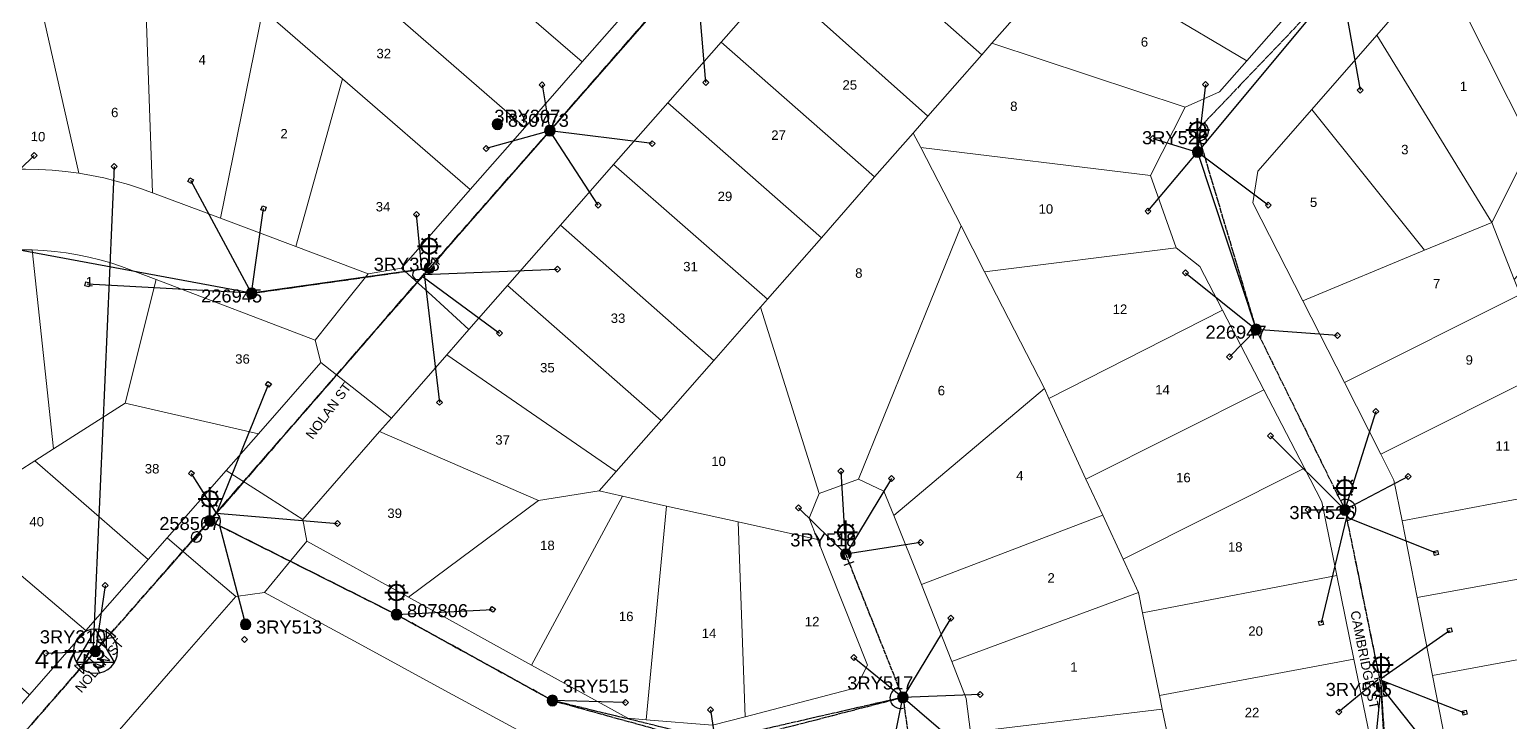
# Model space of a CAD drawing. Header units: metres. Extents: x 301080 to 303013, y 6182698 to 6183880.
# Drawn here: x 301742.1 to 302024.9, y 6183139.7 to 6183271.9 of the extents above; entities that cross this region are included whole.
import ezdxf
from ezdxf.enums import TextEntityAlignment as Align

# ---------------------------------------------------------------- set-up
doc = ezdxf.new("R2010")
doc.units = ezdxf.units.M
doc.linetypes.add('Cable Exist OH', pattern=[1, 1, 0])
doc.layers.get('0').update_dxf_attribs({"color": 6})
doc.layers.add('Cadastre Land Parcels_SP_EXT', color=9, linetype='Continuous', lineweight=5)
doc.layers.add('Cadastre Roads_SP_EXT', color=9, linetype='Continuous', lineweight=5)
for name, color, linetype in [('Equip_LV_EXT', 7, 'Continuous'), ('Equip_SP_LV_EXT', 7, 'Continuous'), ('Equip_SP_SL_EXT', 7, 'Continuous'), ('Mains_HV_EXT', 7, 'Continuous'), ('Mains_LV_EXT', 7, 'Continuous'), ('Mains_SL_EXT', 7, 'Continuous'), ('OH_Details_SP_MISC', 7, 'Continuous'), ('Services_SP_EXT', 7, 'Continuous'), ('Sub_SP_TR_HV_LV_EXT', 7, 'Continuous'), ('SupportsOH_SP_TR_HV_LV_SL_EXT', 7, 'Continuous')]:
    doc.layers.add(name, color=color, linetype=linetype)
doc.styles.add('iecARIAL', font='arial.ttf', dxfattribs={"height": 2})
doc.styles.add('POLE_LABEL', font='arial.ttf')
doc.styles.get("Standard").update_dxf_attribs({"font": 'arial.ttf'})
doc.linetypes.add('Cable P UG', pattern='A,6,-0.5,["P",Standard,S=1.7,R=0,X=0.5,Y=-1],-2.9', length=9.4)

# ---------------------------------------------------------------- blocks, each defined once
blk = doc.blocks.new('SUB_POLE_EXT')
blk.add_wipeout([(0, 4.22), (0.42, 4.2), (0.83, 4.14), (1.21, 4.05), (1.62, 3.9), (1.99, 3.72), (2.35, 3.51), (2.68, 3.26), (2.99, 2.99), (3.28, 2.66), (3.52, 2.34), (3.76, 1.92), (3.9, 1.62), (4.04, 1.23), (4.18, 0.63), (4.22, 0), (4.18, -0.61), (4.06, -1.15), (3.9, -1.62), (3.58, -2.24), (3.22, -2.73), (2.97, -3.01), (2.68, -3.26), (2.36, -3.5), (2, -3.72), (1.64, -3.89), (1.25, -4.03), (0.82, -4.14), (0.42, -4.2), (0, -4.22), (-0.41, -4.2), (-0.8, -4.15), (-1.21, -4.05), (-1.62, -3.9), (-1.99, -3.73), (-2.35, -3.51), (-2.68, -3.26), (-2.96, -3.02), (-3.23, -2.72), (-3.51, -2.35), (-3.71, -2.01), (-3.91, -1.6), (-4.05, -1.21), (-4.16, -0.76), (-4.22, -0.14), (-4.21, 0.39), (-4.14, 0.83), (-4.03, 1.27), (-3.9, 1.63), (-3.71, 2.02), (-3.5, 2.37), (-3.28, 2.67), (-2.99, 2.99), (-2.68, 3.27), (-2.33, 3.52), (-1.98, 3.73), (-1.63, 3.9), (-1.2, 4.05), (-0.78, 4.15), (-0.4, 4.21)])
blk.add_line((2.16, 0.48), (2.16, 0.48, 0))
blk.add_lwpolyline([(-4.22, 0, 1), (4.22, 0, 1)], format="xyb", close=True)
blk.add_lwpolyline([(2.14, 0.52), (0, 4.22), (-3.66, -2.11), (3.66, -2.11)], close=True)
for tag, height, flags, p in [('ASSET_NUM', 3.5, 8, (2, 2)), ('STREET_CODE', 0.2, 9, (1.5, 0)), ('CONSTRUCTED_VOLTAGE', 0.2, 9, (1.5, -0.2)), ('OPERATING_VOLTAGE', 0.2, 9, (1.5, -0.6)), ('OPERATED_BY', 0.2, 9, (1.5, -0.8)), ('ORIENTATION', 0.2, 9, (1.5, -1.2)), ('OWNED_BY', 0.2, 9, (1.5, -1.4)), ('SECONDARY_VOLTAGE', 0.2, 9, (1.5, -1.6)), ('STATE', 0.2, 9, (1.5, -1.8)), ('SUBSTATION_TYPE', 0.2, 9, (1.5, -2)), ('STREETNAME', 0.2, 9, (1.5, -2.8)), ('NO_PHASES', 0.2, 9, (1.5, -0.4)), ('MAINTAINED_BY', 0.2, 9, (1.5, -1)), ('USAGE', 0.2, 9, (1.5, -2.2)), ('LEGEND', 0.2, 9, (1.5, -2.4)), ('LOCATION', 0.2, 9, (1.5, -2.6)), ('SUBURB', 0.2, 9, (1.5, -3)), ('Z', 0.2, 1, (1.5, -3.4)), ('NOTES', 0.2, 9, (1.5, -3.2))]:
    blk.add_attdef(tag, text='', height=height, dxfattribs=dict(flags=flags)).set_placement(p, align=Align.MIDDLE_LEFT)
blk = doc.blocks.new('LV_OH_LINKS_DISTFUSE_EXT')
for p, q in [((0, 0), (0.96, 0)), ((3.84, 0), (4.8, 0))]:
    blk.add_line(p, q)
blk.add_lwpolyline([(3.84, -1.2), (3.84, 1.2), (0.96, -1.2), (0.96, 1.2)], close=True)
at = {"flags": 9}
for tag, p in [('ACTUAL_STATUS', (0, 0)), ('CONSTRUCTED_VOLTAGE', (0, -0.2)), ('OPERATING_VOLTAGE', (0, -0.6)), ('ORIENTATION', (0, -0.8)), ('OWNED_BY', (0, -1)), ('STATE', (0, -1.2)), ('SWITCH_TYPE', (0, -1.4)), ('NO_PHASES', (0, -0.4)), ('USAGE', (0, -1.6)), ('NOTES', (0, -1.8))]:
    blk.add_attdef(tag, text='', height=0.2, dxfattribs=at).set_placement(p, align=Align.MIDDLE_LEFT)
at = {"flags": 1}
blk.add_attdef('Z', (0, 0), '', height=0.2, dxfattribs=at)
blk = doc.blocks.new('LV_OH_LINKS_CLOSED_EXT')
for p, q in [((-0.17, 4.97), (-0.17, 3)), ((0.17, 4.97), (0.17, 3))]:
    blk.add_line(p, q)
blk.add_lwpolyline([(0, 2.99, 1), (0, 4.98, 1)], format="xyb", close=True)
at = {"flags": 9}
for tag, p in [('ACTUAL_STATUS', (0, 0)), ('CONSTRUCTED_VOLTAGE', (0, -0.2)), ('OPERATING_VOLTAGE', (0, -0.6)), ('ORIENTATION', (0, -0.8)), ('OWNED_BY', (0, -1)), ('STATE', (0, -1.2)), ('SWITCH_TYPE', (0, -1.4)), ('NO_PHASES', (0, -0.4)), ('USAGE', (0, -1.6)), ('NOTES', (0, -1.8))]:
    blk.add_attdef(tag, text='', height=0.2, dxfattribs=at).set_placement(p, align=Align.MIDDLE_LEFT)
at = {"flags": 1}
blk.add_attdef('Z', (0, 0), '', height=0.2, dxfattribs=at)
blk = doc.blocks.new('SL_LANTERN_EXT')
at = {"lineweight": 40}
for p, q in [((-1.46, 5.68), (-1.06, 5.28)), ((0, 1.97), (0, 6.47)), ((1.46, 5.68), (1.06, 5.28)), ((-2.25, 4.22), (2.25, 4.22)), ((-1.46, 2.76), (-1.06, 3.16)), ((1.46, 2.76), (1.06, 3.16)), ((0, 0), (0, 2.72))]:
    blk.add_line(p, q, dxfattribs=at)
blk.add_circle((0, 4.22), 1.5, dxfattribs=at)
at = {"style": 'iecARIAL', "flags": 8}
blk.add_attdef('ASSET_NUM', (1.5, 1.5), '', height=2.5, dxfattribs=at)
for tag, p, height, flags in [('OPERATING_VOLTAGE', (0.98, -1.65), 0.2, 9), ('ORIENTATION', (0.98, -1.85), 0.2, 9), ('OWNED_BY', (0.98, -2.05), 0.2, 9), ('STATE', (0.98, -2.25), 0.2, 9), ('CONSTRUCTED_VOLTAGE', (0.98, -0.65), 0.2, 9), ('CONTROL_TYPE', (0.98, -0.85), 0.2, 9), ('LANTERN_PURPOSE', (0.98, -1.05), 0.2, 9), ('LANTERN_TYPE', (0.98, -1.25), 0.2, 9), ('NO_PHASES', (0.98, -1.45), 0.2, 9), ('USAGE', (0.98, -2.45), 0.2, 9), ('CEXIST', (0.98, -2.65), 0.2, 9), ('CNEW', (0.98, -2.85), 0.2, 9), ('LNUMBER', (2.18, -3.25), 2.5, 8), ('CNUMBER', (0.98, -3.05), 0.2, 9), ('CREMOVE', (0.98, -3.25), 0.2, 9), ('CREPLACE', (0.98, -3.45), 0.2, 9), ('LKINGHEIGHT', (0.98, -3.65), 0.2, 9), ('LBRACKET', (0.98, -3.85), 0.2, 9), ('LBRACKETVOCAB', (0.98, -4.05), 0.2, 9), ('LCATEGORY', (0.98, -4.25), 0.2, 9), ('LCHARGE1', (0.98, -4.45), 0.2, 9), ('LCHARGE1PERCENT', (0.98, -4.65), 0.2, 9), ('LCHARGE2', (0.98, -4.85), 0.2, 9), ('LCHARGE2PERCENT', (0.98, -5.05), 0.2, 9), ('LCHARGE3', (0.98, -5.25), 0.2, 9), ('LCHARGE3PERCENT', (0.98, -5.45), 0.2, 9), ('LEXIST', (0.98, -5.65), 0.2, 9), ('LLAMP', (0.98, -5.85), 0.2, 9), ('LLAMPVOCAB', (0.98, -6.05), 0.2, 9), ('LMAST', (0.98, -6.25), 0.2, 9), ('LMASTVOCAB', (0.98, -6.45), 0.2, 9), ('LNEW', (0.98, -6.65), 0.2, 9), ('LANTNUMBER', (0.98, -6.85), 0.2, 9), ('LOUTREACH', (0.98, -7.25), 0.2, 9), ('LOUTREACHVOCAB', (0.98, -7.45), 0.2, 9), ('LRATECODE', (0.98, -7.65), 0.2, 9), ('LREMOVE', (0.98, -7.85), 0.2, 9), ('LREPLACE', (0.98, -8.05), 0.2, 9), ('LTYPE', (0.98, -8.25), 0.2, 9), ('LTYPEVOCAB', (0.98, -8.45), 0.2, 9), ('LEGEND', (0.98, -8.65), 0.2, 9), ('STREETNAME', (0.98, -9.25), 0.2, 9), ('SUBURB', (0.98, -9.45), 0.2, 1), ('LOCATION', (0.98, -8.85), 0.2, 9), ('NOTES', (0.98, -9.05), 0.2, 9)]:
    blk.add_attdef(tag, p, '', height=height, dxfattribs=dict(flags=flags))
blk = doc.blocks.new('CCP_EXT')
blk.add_wipeout([(0, 0.57), (0.57, 0), (0, -0.57), (-0.57, 0)])
blk.add_lwpolyline([(-0.57, 0), (0, 0.57), (0.57, 0), (0, -0.57), (-0.57, 0)])
at = {"flags": 1}
blk.add_attdef('Z', (0, 0), '', height=0.2, dxfattribs=at)
at = {"flags": 9}
for tag, p in [('CCP_TYPE', (0, 0)), ('CONSTRUCTED_VOLTAGE', (0, -0.2)), ('OPERATING_VOLTAGE', (0, -0.6)), ('ORIENTATION', (0, -0.8)), ('OWNED_BY', (0, -1)), ('STATE', (0, -1.8)), ('NO_PHASES', (0, -0.4)), ('USAGE', (0, -1.2)), ('LEGEND', (0, -1.4)), ('LIFE_SUPPORT', (0, -1.6)), ('NOTES', (0, -2))]:
    blk.add_attdef(tag, text='', height=0.2, dxfattribs=at).set_placement(p, align=Align.MIDDLE_LEFT)
blk = doc.blocks.new('POLE_EXT')
blk.add_hatch(color=256).paths.add_polyline_path([(-1, 0, 1), (1, 0, 1)])
blk.add_lwpolyline([(-1, 0, 1), (1, 0, 1)], format="xyb", close=True)
for tag, height, flags, p in [('pNumber', 2.5, 8, (-17.84, 2.07)), ('OWNED_BY', 0.2, 9, (1.35, -0.4)), ('SPECIAL_USE', 0.2, 9, (1.35, -0.8)), ('STATE', 0.2, 9, (1.35, -1)), ('cLV', 0.2, 9, (1.35, -1.4)), ('hDepth', 0.2, 9, (1.35, -1.6)), ('hDia', 0.2, 9, (1.35, -1.8)), ('cHV', 0.2, 9, (1.35, -2)), ('PARENT', 0.2, 9, (1.35, -0.6)), ('USAGE', 0.2, 9, (1.35, -1.2)), ('LBRACKET', 0.2, 9, (1.35, -2.2)), ('LExisting', 0.2, 9, (1.35, -2.4)), ('LANTNUMBER', 0.2, 9, (1.35, -2.6)), ('LOther', 0.2, 9, (1.35, -2.8)), ('cLinedev', 0.2, 9, (1.35, -3.4)), ('pExisting', 0.2, 9, (1.35, -3.8)), ('pFooting', 0.2, 9, (1.35, -4.4)), ('pNew', 0.2, 9, (1.35, -4.6)), ('pRelocate', 0.2, 9, (1.35, -5)), ('pRemove', 0.2, 9, (1.35, -5.2)), ('pReplace', 0.2, 9, (1.35, -5.4)), ('pStay', 0.2, 9, (1.35, -5.6)), ('LRemove', 0.2, 9, (1.35, -3)), ('LEGEND', 0.2, 9, (1.35, -3.2)), ('LOCATION', 0.2, 9, (1.35, -3.6)), ('PFNUMBER', 0.2, 9, (1.35, -4)), ('NEWPFNUMBER', 0.2, 9, (1.35, -4.2)), ('pType', 0.2, 9, (1.35, -5.8)), ('cspan', 0.2, 9, (1.35, -6)), ('STREETNAME', 0.2, 9, (1.35, -6.2)), ('SUBURB', 0.2, 9, (1.35, -6.4)), ('OPERATED_BY', 0.2, 9, (1.36, -7.01)), ('NOTES', 0.2, 9, (1.35, -6.6)), ('MAINTAINED_BY', 0.2, 9, (1.36, -6.81))]:
    blk.add_attdef(tag, text='', height=height, dxfattribs=dict(flags=flags)).set_placement(p, align=Align.MIDDLE_LEFT)
at = {"style": 'POLE_LABEL'}
for tag, height, flags, p in [('ASSET_NUM', 2.5, 8, (2, 2)), ('STRUCTURE_PLANT_NUMBER', 0.2, 9, (1.35, 0.03)), ('STREET_CODE', 0.2, 9, (1.35, -0.2))]:
    blk.add_attdef(tag, text='', height=height, dxfattribs=dict(at, flags=flags)).set_placement(p, align=Align.MIDDLE_LEFT)
at = {"flags": 1}
blk.add_attdef('Z', (1.35, -7.33), '', height=0.2, dxfattribs=at)
blk = doc.blocks.new('End Shackle_EXT')
blk.add_wipeout([(0, 0.25), (1.81, 0.25), (1.82, -0.25), (0, -0.25)])
blk.add_line((1.81, -1), (1.81, 1))
at = {"flags": 1}
blk.add_attdef('Z', (0, 0), '', height=0.2, dxfattribs=at)
at = {"flags": 9}
for tag, p in [('CONNECTOR_TYPE', (0, 0)), ('CONSTRUCTED_VOLTAGE', (0, -0.2)), ('OPERATING_VOLTAGE', (0, -0.6)), ('ORIENTATION', (0, -0.8)), ('OWNED_BY', (0, -1)), ('STATE', (0, -1.2)), ('NO_PHASES', (0, -0.4)), ('USAGE', (0, -1.4)), ('NOTES', (0, -1.6))]:
    blk.add_attdef(tag, text='', height=0.2, dxfattribs=at).set_placement(p, align=Align.MIDDLE_LEFT)

msp = doc.modelspace()

# ---------------------------------------------------------------- linework, layer by layer
at = {"layer": 'Cadastre Land Parcels_SP_EXT', "linetype": 'Continuous'}
for points in [[(301934.4, 6183278.86), (301905.26, 6183304.81), (301900.46, 6183299.34), (301894.82, 6183292.93), (301924.06, 6183267.07), (301926, 6183269.3), (301934.4, 6183278.86)], [(301859.1, 6183278.74), (301832.32, 6183301.85), (301821.9, 6183295.87), (301816.47, 6183292.73), (301847.74, 6183265.72), (301859.1, 6183278.74)], [(301984.93, 6183277.6), (301952.04, 6183299.03), (301944.49, 6183290.36), (301940.71, 6183286.08), (301974.67, 6183265.9), (301984.93, 6183277.6)], [(302041.34, 6183274.38), (302026.81, 6183296.4), (302022.2, 6183296.91), (302011.55, 6183284.7), (302028.99, 6183249.99), (302041.34, 6183274.38)], [(301847.74, 6183265.72), (301816.47, 6183292.73), (301809.24, 6183288.57), (301801.34, 6183284.02), (301836.78, 6183253.19), (301847.74, 6183265.72)], [(301924.06, 6183267.07), (301894.82, 6183292.93), (301884.63, 6183281.31), (301913.77, 6183255.35), (301924.06, 6183267.07)], [(301786.68, 6183275.66), (301777.19, 6183288.2), (301764, 6183285.65), (301765.61, 6183240.68), (301778.61, 6183235.82), (301786.68, 6183275.66)], [(301974.67, 6183265.9), (301940.71, 6183286.08), (301934.4, 6183278.86), (301926, 6183269.3), (301962.94, 6183257.05), (301969.48, 6183259.98), (301974.67, 6183265.9)], [(301765.61, 6183240.68), (301764, 6183285.65), (301759.52, 6183284.76), (301743.14, 6183281.62), (301751.54, 6183244.41), (301753.94, 6183244.01), (301756.32, 6183243.52), (301758.68, 6183242.94), (301761.02, 6183242.27), (301763.33, 6183241.52), (301765.61, 6183240.68)], [(301836.78, 6183253.19), (301801.34, 6183284.02), (301797.36, 6183281.76), (301786.68, 6183275.66), (301801.94, 6183262.45), (301826.33, 6183241.3), (301836.78, 6183253.19)], [(302028.99, 6183249.99), (302011.55, 6183284.7), (301999.52, 6183270.84), (302021.48, 6183235.04), (302028.99, 6183249.99)], [(301743.14, 6183281.62), (301741.06, 6183281.21), (301724.25, 6183277.92), (301736.22, 6183245.12), (301738.78, 6183245.21), (301741.34, 6183245.23), (301743.89, 6183245.15), (301746.45, 6183244.99), (301749, 6183244.74), (301751.54, 6183244.41), (301743.14, 6183281.62)], [(301913.77, 6183255.35), (301884.63, 6183281.31), (301874.26, 6183269.49), (301903.58, 6183243.76), (301910.94, 6183252.1), (301913.77, 6183255.35)], [(301793.02, 6183230.42), (301801.94, 6183262.45), (301786.68, 6183275.66), (301778.61, 6183235.82), (301793.02, 6183230.42)], [(302053.96, 6183255.13), (302041.34, 6183274.38), (302028.99, 6183249.99), (302021.48, 6183235.04), (302025.79, 6183224.1), (302053.96, 6183255.13)], [(301903.58, 6183243.76), (301874.26, 6183269.49), (301864.08, 6183257.89), (301893.41, 6183232.09), (301903.58, 6183243.76)], [(301962.94, 6183257.05), (301926, 6183269.3), (301924.06, 6183267.07), (301913.77, 6183255.35), (301910.94, 6183252.1), (301912.39, 6183249.33), (301956.3, 6183244.01), (301962.94, 6183257.05)], [(302021.48, 6183235.04), (301999.52, 6183270.84), (301987.1, 6183256.61), (302008.62, 6183229.71), (302021.48, 6183235.04)], [(301826.33, 6183241.3), (301801.94, 6183262.45), (301793.02, 6183230.42), (301806.83, 6183225.19), (301813.21, 6183226.32), (301826.33, 6183241.3)], [(301893.41, 6183232.09), (301864.08, 6183257.89), (301853.72, 6183246.08), (301883.15, 6183220.36), (301893.41, 6183232.09)], [(302008.62, 6183229.71), (301987.1, 6183256.61), (301976.82, 6183244.8), (301975.84, 6183238.78), (301985.4, 6183220.05), (302008.62, 6183229.71)], [(301912.39, 6183249.33), (301910.94, 6183252.1), (301903.58, 6183243.76), (301893.41, 6183232.09), (301883.15, 6183220.36), (301881.78, 6183218.84), (301892.97, 6183183.24), (301900.52, 6183185.99), (301920.09, 6183234.37), (301912.39, 6183249.33)], [(301956.3, 6183244.01), (301912.39, 6183249.33), (301920.09, 6183234.37), (301924.56, 6183225.56), (301961.17, 6183230.2), (301956.3, 6183244.01)], [(301881.78, 6183218.84), (301883.15, 6183220.36), (301853.72, 6183246.08), (301843.55, 6183234.48), (301872.87, 6183208.65), (301881.78, 6183218.84)], [(302026.94, 6183221.25), (302025.79, 6183224.1), (302021.48, 6183235.04), (302008.62, 6183229.71), (301985.4, 6183220.05), (301993.33, 6183204.41), (302026.94, 6183221.25)], [(301872.87, 6183208.65), (301843.55, 6183234.48), (301833.47, 6183223), (301862.8, 6183197.17), (301872.87, 6183208.65)], [(301924.56, 6183225.56), (301920.09, 6183234.37), (301900.52, 6183185.99), (301905.37, 6183183.69), (301907.25, 6183179.02), (301936.02, 6183203.28), (301924.56, 6183225.56)], [(301742.64, 6183229.81), (301740.65, 6183229.82), (301738.66, 6183229.77), (301736.68, 6183229.65), (301734.7, 6183229.46), (301732.73, 6183229.2), (301730.77, 6183228.86), (301728.82, 6183228.45), (301726.89, 6183227.97), (301724.98, 6183227.43), (301723.08, 6183226.79), (301737.13, 6183185.66), (301743.15, 6183189.49), (301746.69, 6183191.78), (301742.64, 6183229.81)], [(301766.34, 6183224.15), (301759.71, 6183226.63), (301757.64, 6183227.31), (301755.54, 6183227.9), (301753.43, 6183228.42), (301751.29, 6183228.86), (301749.14, 6183229.22), (301746.98, 6183229.49), (301744.81, 6183229.68), (301742.64, 6183229.81), (301746.69, 6183191.78), (301760.41, 6183200.52), (301766.34, 6183224.15)], [(301970.02, 6183218.27), (301965.74, 6183226.59), (301961.17, 6183230.2), (301924.56, 6183225.56), (301936.02, 6183203.28), (301936.85, 6183201.39), (301970.02, 6183218.27)], [(301797.78, 6183208.28), (301796.7, 6183212.56), (301766.34, 6183224.15), (301760.41, 6183200.52), (301785.85, 6183194.64), (301797.78, 6183208.28)], [(301862.8, 6183197.17), (301833.47, 6183223), (301826.05, 6183214.54), (301821.83, 6183209.74), (301854.2, 6183187.41), (301862.8, 6183197.17)], [(302029.17, 6183215.8), (302026.94, 6183221.25), (301993.33, 6183204.41), (302000.28, 6183190.76), (302032.73, 6183206.97), (302029.17, 6183215.8)], [(301892.97, 6183183.24), (301881.78, 6183218.84), (301872.87, 6183208.65), (301862.8, 6183197.17), (301854.2, 6183187.41), (301850.97, 6183183.71), (301855.41, 6183182.7), (301863.85, 6183180.84), (301877.51, 6183177.83), (301892.66, 6183174.43), (301891.07, 6183178.5), (301892.97, 6183183.24)], [(301943.96, 6183186), (301977.92, 6183203.04), (301970.02, 6183218.27), (301936.85, 6183201.39), (301943.96, 6183186)], [(301854.2, 6183187.41), (301821.83, 6183209.74), (301811.26, 6183197.63), (301809.02, 6183195.08), (301839.4, 6183181.88), (301850.97, 6183183.71), (301854.2, 6183187.41)], [(302041.47, 6183185.03), (302039.76, 6183189.28), (302033.89, 6183204.04), (302032.73, 6183206.97), (302000.28, 6183190.76), (302002.79, 6183185.79), (302004.34, 6183178.02), (302041.47, 6183185.03)], [(301936.85, 6183201.39), (301936.02, 6183203.28), (301907.25, 6183179.02), (301912.51, 6183165.81), (301947.18, 6183179.07), (301943.96, 6183186), (301936.85, 6183201.39)], [(301985.71, 6183188.08), (301977.92, 6183203.04), (301943.96, 6183186), (301947.18, 6183179.07), (301951.05, 6183170.66), (301985.71, 6183188.08)], [(301768.43, 6183174.76), (301779.71, 6183187.64), (301785.85, 6183194.64), (301760.41, 6183200.52), (301746.69, 6183191.78), (301743.15, 6183189.49), (301764.8, 6183170.62), (301768.43, 6183174.76)], [(301839.4, 6183181.88), (301809.02, 6183195.08), (301794.34, 6183178.29), (301795.12, 6183174.1), (301814.55, 6183163.39), (301839.4, 6183181.88)], [(301991.91, 6183167.59), (301989.04, 6183181.64), (301985.71, 6183188.08), (301951.05, 6183170.66), (301954, 6183164.3), (301954.79, 6183160.43), (301991.91, 6183167.59)], [(302044.76, 6183170.2), (302043.41, 6183176.96), (302042.09, 6183183.42), (302041.47, 6183185.03), (302004.34, 6183178.02), (302007.23, 6183163.38), (302044.76, 6183170.2)], [(301855.41, 6183182.7), (301850.97, 6183183.71), (301839.4, 6183181.88), (301814.55, 6183163.39), (301838.01, 6183150.44), (301855.41, 6183182.7)], [(301863.85, 6183180.84), (301855.41, 6183182.7), (301838.01, 6183150.44), (301856.41, 6183140.31), (301859.93, 6183139.98), (301863.85, 6183180.84)], [(301877.51, 6183177.83), (301863.85, 6183180.84), (301859.93, 6183139.98), (301872.64, 6183138.93), (301878.83, 6183140.55), (301877.51, 6183177.83)], [(301951.05, 6183170.66), (301947.18, 6183179.07), (301912.51, 6183165.81), (301918.31, 6183151.14), (301954, 6183164.3), (301951.05, 6183170.66)], [(301892.66, 6183174.43), (301877.51, 6183177.83), (301878.83, 6183140.55), (301900.01, 6183146.07), (301902.23, 6183150.41), (301892.66, 6183174.43)], [(302046.53, 6183161.1), (302044.76, 6183170.2), (302007.23, 6183163.38), (302010.14, 6183148.44), (302047.64, 6183155.42), (302046.53, 6183161.1)], [(301995.14, 6183151.55), (301991.91, 6183167.59), (301954.79, 6183160.43), (301958.02, 6183144.6), (301995.14, 6183151.55)], [(301954.79, 6183160.43), (301954, 6183164.3), (301918.31, 6183151.14), (301921.06, 6183144.08), (301921.89, 6183137.6), (301958.55, 6183142), (301958.02, 6183144.6), (301954.79, 6183160.43)], [(302049.41, 6183146.24), (302047.64, 6183155.42), (302010.14, 6183148.44), (302013.34, 6183132.19), (302050.77, 6183139.38), (302049.41, 6183146.24)], [(301998.44, 6183135.6), (301995.14, 6183151.55), (301958.02, 6183144.6), (301958.55, 6183142), (301961.29, 6183128.63), (301998.44, 6183135.6)], [(301961.29, 6183128.63), (301958.55, 6183142), (301921.89, 6183137.6), (301924.01, 6183121.05), (301961.29, 6183128.63)]]:
    msp.add_lwpolyline(points, close=True, dxfattribs=at)
at = {"layer": 'Mains_LV_EXT', "linetype": 'Cable Exist OH'}
for points in [[(301965.14, 6183252.58), (301976.46, 6183214.56)], [(301908.98, 6183144.28), (301913.85, 6183110.11)]]:
    msp.add_lwpolyline(points, dxfattribs=at)
at = {"layer": 'Mains_LV_EXT', "linetype": 'Continuous'}
for points in [[(301965.72, 6183250.66, 0.720637), (301966.53, 6183254.02)], [(301816.52, 6183226.01, 2.339021), (301817.19, 6183224.78)], [(301993.85, 6183178.08, 1.179819), (301992.57, 6183181.86)], [(301778.41, 6183177.09, 0.354023), (301777.88, 6183179.5)], [(301908.24, 6183146.14, 1.126541), (301909.26, 6183142.3)]]:
    msp.add_lwpolyline(points, format="xyb", dxfattribs=at)
at = {"layer": 'Mains_SL_EXT', "linetype": 'Cable Exist OH'}
msp.add_lwpolyline([(301908.98, 6183144.28), (301913.85, 6183110.11)], dxfattribs=at)
at = {"layer": 'Services_SP_EXT'}
for points in [[(301778.41, 6183177.09), (301783.41, 6183158.22)], [(301998, 6183122.82), (302000.38, 6183146.28)], [(301905.78, 6183128.56), (301908.98, 6183144.28)]]:
    msp.add_lwpolyline(points, dxfattribs=at)

# ---------------------------------------------------------------- block references
at = {"layer": 'Equip_SP_LV_EXT', "rotation": 140.3722041713208}
msp.add_blockref('LV_OH_LINKS_CLOSED_EXT', (301776.57, 6183177.99), dxfattribs=at)
at = {"layer": 'Equip_SP_SL_EXT'}
for p in [(301965.29, 6183248.47), (301818.5, 6183226.29), (301776.57, 6183177.99), (301993.44, 6183180.09), (301898.09, 6183171.61), (301812.25, 6183160.09), (302000.38, 6183146.28)]:
    msp.add_blockref('SL_LANTERN_EXT', p, dxfattribs=at)
at = {"layer": 'Sub_SP_TR_HV_LV_EXT'}
ref = msp.add_blockref('SUB_POLE_EXT', (301754.72, 6183153.09), dxfattribs=at)
ref.add_attrib('ASSET_NUM', '41773', dxfattribs={"layer": '0', "height": 3.5}).set_placement((301756.72, 6183153.35), align=Align.TOP_RIGHT)
at = {"layer": 'SupportsOH_SP_TR_HV_LV_SL_EXT'}
ref = msp.add_blockref('POLE_EXT', (301831.52, 6183253.8), dxfattribs=at)
ref.add_attrib('ASSET_NUM', '830773', dxfattribs={"layer": '0', "height": 2.5, "style": 'POLE_LABEL'}).set_placement((301833.52, 6183254.55), align=Align.MIDDLE_LEFT)
ref = msp.add_blockref('POLE_EXT', (301841.54, 6183252.56), dxfattribs=at)
ref.add_attrib('ASSET_NUM', '3RY307', dxfattribs={"layer": '0', "height": 2.5, "style": 'POLE_LABEL'}).set_placement((301843.54, 6183253.31), align=Align.BOTTOM_RIGHT)
ref = msp.add_blockref('POLE_EXT', (301818.5, 6183226.29), dxfattribs=at)
ref.add_attrib('ASSET_NUM', '3RY308', dxfattribs={"layer": '0', "height": 2.5, "style": 'POLE_LABEL'}).set_placement((301820.5, 6183227.04), align=Align.MIDDLE_RIGHT)
ref = msp.add_blockref('POLE_EXT', (301784.56, 6183221.48), dxfattribs=at)
ref.add_attrib('ASSET_NUM', '226945', dxfattribs={"layer": '0', "height": 2.5, "style": 'POLE_LABEL'}).set_placement((301786.56, 6183222.23), align=Align.TOP_RIGHT)
ref = msp.add_blockref('POLE_EXT', (301976.46, 6183214.56), dxfattribs=at)
ref.add_attrib('ASSET_NUM', '226947', dxfattribs={"layer": '0', "height": 2.5, "style": 'POLE_LABEL'}).set_placement((301978.46, 6183215.31), align=Align.TOP_RIGHT)
ref = msp.add_blockref('POLE_EXT', (301776.57, 6183177.99), dxfattribs=at)
ref.add_attrib('ASSET_NUM', '258567', dxfattribs={"layer": '0', "height": 2.5, "style": 'POLE_LABEL'}).set_placement((301778.57, 6183178.74), align=Align.TOP_RIGHT)
ref = msp.add_blockref('POLE_EXT', (301898.09, 6183171.61), dxfattribs=at)
ref.add_attrib('ASSET_NUM', '3RY518', dxfattribs={"layer": '0', "height": 2.5, "style": 'POLE_LABEL'}).set_placement((301900.09, 6183172.36), align=Align.BOTTOM_RIGHT)
ref = msp.add_blockref('POLE_EXT', (301812.25, 6183160.09), dxfattribs=at)
ref.add_attrib('ASSET_NUM', '807806', dxfattribs={"layer": '0', "height": 2.5, "style": 'POLE_LABEL'}).set_placement((301814.25, 6183160.84), align=Align.MIDDLE_LEFT)
ref = msp.add_blockref('POLE_EXT', (301908.98, 6183144.28), dxfattribs=at)
ref.add_attrib('ASSET_NUM', '3RY517', dxfattribs={"layer": '0', "height": 2.5, "style": 'POLE_LABEL'}).set_placement((301910.98, 6183145.03), align=Align.BOTTOM_RIGHT)
ref = msp.add_blockref('POLE_EXT', (302000.38, 6183146.28), dxfattribs=at)
ref.add_attrib('ASSET_NUM', '3RY525', dxfattribs={"layer": '0', "height": 2.5, "style": 'POLE_LABEL'}).set_placement((302002.38, 6183147.03), align=Align.TOP_RIGHT)

# ---------------------------------------------------------------- texts
at = {"layer": 'Cadastre Land Parcels_SP_EXT'}
for s, p in [('6', (301954.44, 6183268.61)), ('4', (301774.42, 6183265.2)), ('32', (301808.41, 6183266.4)), ('25', (301897.44, 6183260.4)), ('1', (302015.39, 6183260.14)), ('8', (301929.48, 6183256.32)), ('6', (301757.71, 6183255.14)), ('2', (301790.06, 6183251.08)), ('27', (301883.83, 6183250.81)), ('3', (302004.18, 6183248.05)), ('29', (301873.59, 6183239.11)), ('34', (301808.27, 6183237.13)), ('10', (301934.9, 6183236.7)), ('5', (301986.75, 6183237.99)), ('31', (301867.01, 6183225.68)), ('1', (301752.89, 6183222.81)), ('8', (301899.87, 6183224.45)), ('7', (302010.26, 6183222.43)), ('12', (301949.06, 6183217.55)), ('33', (301853.17, 6183215.82)), ('36', (301781.42, 6183208.03)), ('9', (302016.49, 6183207.84)), ('35', (301839.67, 6183206.37)), ('6', (301915.64, 6183201.99)), ('14', (301957.19, 6183202.17)), ('37', (301831.11, 6183192.57)), ('11', (302022.18, 6183191.41)), ('10', (301872.37, 6183188.48)), ('38', (301764.15, 6183187.06)), ('4', (301930.63, 6183185.76)), ('16', (301961.17, 6183185.37)), ('40', (301742.1, 6183176.94)), ('39', (301810.49, 6183178.55)), ('18', (301839.67, 6183172.42)), ('18', (301971.08, 6183172.12)), ('2', (301936.61, 6183166.2)), ('16', (301854.72, 6183158.85)), ('12', (301890.25, 6183157.86)), ('14', (301870.55, 6183155.63)), ('20', (301974.97, 6183156.04)), ('1', (301940.95, 6183149.17)), ('22', (301974.29, 6183140.48))]:
    msp.add_text(s, height=1.8, dxfattribs=at).set_placement(p)
msp.add_text('10', height=1.8, rotation=357.6578, dxfattribs=at).set_placement((301742.32, 6183250.6))
at = {"layer": 'Cadastre Roads_SP_EXT'}
for s, rotation, p in [('NOLAN ST', 53.4201, (301796.21, 6183193.44)), ('CAMBRIDGE ST', 281.3007, (301994.46, 6183160.64))]:
    msp.add_text(s, height=1.8, rotation=rotation, dxfattribs=at).set_placement(p)

# ---------------------------------------------------------------- next in the draw order: linework, layer by layer
at = {"layer": 'Cadastre Land Parcels_SP_EXT', "linetype": 'Continuous'}
for points in [[(301764.8, 6183170.62), (301743.15, 6183189.49), (301737.13, 6183185.66), (301727.73, 6183179.69), (301726.87, 6183179.13), (301752.89, 6183157.07), (301764.8, 6183170.62)], [(301752.89, 6183157.07), (301726.87, 6183179.13), (301716.65, 6183172.58), (301712.92, 6183170.18), (301736.06, 6183150.12), (301742.13, 6183144.75), (301752.89, 6183157.07)], [(301873.79, 6183126.54), (301860.45, 6183127.77), (301853.05, 6183128.44), (301849.09, 6183130.57), (301835.36, 6183138.08), (301821.49, 6183145.61), (301804.9, 6183154.6), (301787.01, 6183164.34), (301781.53, 6183163.53), (301769.98, 6183150.29), (301756.79, 6183135.13), (301792.06, 6183116.69), (301802.98, 6183110.91), (301813.5, 6183105.39), (301817.05, 6183103.59), (301825.43, 6183099.14), (301830.71, 6183096.35), (301836.96, 6183093.08), (301839.9, 6183091.94), (301857.41, 6183085.28), (301858.84, 6183084.72), (301876.99, 6183077.77), (301882.91, 6183075.46), (301873.79, 6183126.54)]]:
    msp.add_lwpolyline(points, close=True, dxfattribs=at)

# ---------------------------------------------------------------- next in the draw order: block references
at = {"layer": 'Equip_LV_EXT'}
for p, rotation in [((301755.24, 6183153.69), 49.86842092441373), ((301754.16, 6183152.45), 228.2804136025069)]:
    msp.add_blockref('LV_OH_LINKS_DISTFUSE_EXT', p, dxfattribs=dict(at, rotation=rotation))
at = {"layer": 'Services_SP_EXT'}
for p in [(301840.04, 6183261.32), (301871.34, 6183261.77), (301966.82, 6183261.38), (301996.35, 6183260.32), (301829.37, 6183249.15), (301861.08, 6183250.08), (301956.76, 6183251.09), (301743.02, 6183247.82), (301758.28, 6183245.72), (301850.79, 6183238.34), (301955.81, 6183237.2), (301978.8, 6183238.35), (301816.08, 6183236.57), (301843.01, 6183226.08), (301962.99, 6183225.39), (301831.93, 6183213.84), (301992, 6183213.43), (301971.39, 6183209.32), (301820.46, 6183200.65), (301999.36, 6183198.93), (301979.2, 6183194.27), (301897.14, 6183187.5), (302005.5, 6183186.49), (301906.8, 6183186.09), (301889.05, 6183180.51), (301986.43, 6183180.14), (301800.96, 6183177.52), (301912.38, 6183173.86), (301918.16, 6183159.39), (301899.6, 6183151.88), (301923.75, 6183144.82), (301992.26, 6183141.48)]:
    msp.add_blockref('CCP_EXT', p, dxfattribs=at)
for p, rotation in [((301772.94, 6183243.03), 16.18920624762513), ((301786.85, 6183237.69), 294.7174409167095), ((301753.16, 6183223.21), 300.1735200431218), ((301787.77, 6183204.09), 190.71312303457), ((301773.05, 6183187.08), 185.44033202816), ((302010.84, 6183171.88), 329.2158534844027), ((301988.88, 6183158.5), 329.0362434622069), ((302013.44, 6183157.07), 329.9314171775299), ((302016.3, 6183141.35), 329.1842942727925)]:
    msp.add_blockref('CCP_EXT', p, dxfattribs=dict(at, rotation=rotation))

# ---------------------------------------------------------------- next in the draw order: texts
at = {"layer": 'Cadastre Roads_SP_EXT'}
msp.add_text('NOLAN ST', height=1.8, rotation=48.9409, dxfattribs=at).set_placement((301752.03, 6183145.01))

# ---------------------------------------------------------------- next in the draw order: linework, layer by layer
at = {"layer": 'Cadastre Roads_SP_EXT', "linetype": 'Continuous'}
for points in [[(301900.46, 6183299.34), (301892.65, 6183305.35), (301886.48, 6183310.09), (301874.07, 6183295.86), (301859.1, 6183278.74), (301847.74, 6183265.72), (301836.78, 6183253.19), (301826.33, 6183241.3), (301813.21, 6183226.32), (301818.97, 6183221.04), (301826.05, 6183214.54), (301833.47, 6183223), (301843.55, 6183234.48), (301853.72, 6183246.08), (301864.08, 6183257.89), (301874.26, 6183269.49), (301884.63, 6183281.31), (301894.82, 6183292.93), (301900.46, 6183299.34)], [(301811.26, 6183197.63), (301803.74, 6183203.57), (301797.78, 6183208.28), (301785.85, 6183194.64), (301779.71, 6183187.64), (301787.99, 6183182.35), (301794.34, 6183178.29), (301809.02, 6183195.08), (301811.26, 6183197.63)]]:
    msp.add_lwpolyline(points, close=True, dxfattribs=at)
msp.add_lwpolyline([(301740.65, 6183229.82), (301742.64, 6183229.81), (301744.81, 6183229.68), (301746.98, 6183229.49), (301749.14, 6183229.22), (301751.29, 6183228.86), (301753.43, 6183228.42), (301755.54, 6183227.9), (301757.64, 6183227.31), (301759.71, 6183226.63), (301766.34, 6183224.15), (301796.7, 6183212.56), (301802.2, 6183219.41), (301806.83, 6183225.19), (301793.02, 6183230.42), (301778.61, 6183235.82), (301765.61, 6183240.68), (301763.33, 6183241.52), (301761.02, 6183242.27), (301758.68, 6183242.94), (301756.32, 6183243.52), (301753.94, 6183244.01), (301751.54, 6183244.41), (301751.54, 6183244.41), (301749, 6183244.74), (301746.45, 6183244.99), (301743.89, 6183245.15), (301741.34, 6183245.23)], dxfattribs=at)
at = {"layer": 'Mains_HV_EXT', "linetype": 'Cable P UG'}
msp.add_lwpolyline([(302000.88, 6183481.56), (301998.86, 6183464.15), (301987.55, 6183429.15), (301967.71, 6183397.94), (301951.07, 6183378.81), (301923.06, 6183346.8), (301901.71, 6183322.48), (301869.41, 6183284.46), (301841.54, 6183252.56), (301818.5, 6183226.29), (301784.56, 6183221.48), (301727.08, 6183232.15), (301696.85, 6183213.78), (301668.77, 6183181.45)], dxfattribs=at)
at = {"layer": 'Mains_LV_EXT', "linetype": 'Cable Exist OH'}
for points in [[(301869.41, 6183284.46), (301841.54, 6183252.56)], [(301992.56, 6183281.31), (301965.14, 6183252.58)], [(301976.46, 6183214.56), (301993.44, 6183180.09)], [(301812.25, 6183160.09), (301776.57, 6183177.99)]]:
    msp.add_lwpolyline(points, dxfattribs=at)
at = {"layer": 'Mains_SL_EXT', "linetype": 'Cable Exist OH'}
for points in [[(302016.54, 6183313.13), (301992.56, 6183281.31), (301965.14, 6183252.58)], [(301965.14, 6183252.58), (301976.46, 6183214.56), (301993.44, 6183180.09)], [(301776.57, 6183177.99), (301812.25, 6183160.09)]]:
    msp.add_lwpolyline(points, dxfattribs=at)
at = {"layer": 'OH_Details_SP_MISC', "color": 7, "linetype": 'Continuous', "flags": 128}
msp.add_lwpolyline([(301992.56, 6183281.31), (301965.29, 6183248.47), (301976.46, 6183214.56)], dxfattribs=at)
at = {"layer": 'Services_SP_EXT'}
for points in [[(301871.34, 6183261.77), (301869.41, 6183284.46)], [(301992.56, 6183281.31), (301996.35, 6183260.32)], [(301840.04, 6183261.32), (301841.54, 6183252.56)], [(301966.82, 6183261.38), (301965.29, 6183248.47)], [(301841.54, 6183252.56), (301829.37, 6183249.15)], [(301850.79, 6183238.34), (301841.54, 6183252.56)], [(301861.08, 6183250.08), (301841.54, 6183252.56)], [(301956.76, 6183251.09), (301965.29, 6183248.47)], [(301727.06, 6183232.25), (301743.02, 6183247.82)], [(301955.81, 6183237.2), (301965.29, 6183248.47)], [(301978.8, 6183238.35), (301965.29, 6183248.47)], [(301784.56, 6183221.48), (301772.94, 6183243.03)], [(301784.56, 6183221.48), (301786.85, 6183237.69)], [(301817.09, 6183226.09), (301816.08, 6183236.57)], [(301817.14, 6183224.73), (301831.93, 6183213.84)], [(301817.44, 6183225.08), (301843.01, 6183226.08)], [(301817.52, 6183225.16), (301820.46, 6183200.65)], [(301962.99, 6183225.39), (301976.46, 6183214.56)], [(301784.56, 6183221.48), (301753.16, 6183223.21)], [(301971.39, 6183209.32), (301976.46, 6183214.56)], [(301992, 6183213.43), (301976.46, 6183214.56)], [(301777.88, 6183179.5), (301787.77, 6183204.09)], [(301999.36, 6183198.93), (301993.44, 6183180.09)], [(301979.2, 6183194.27), (301993.44, 6183180.09)], [(301777.88, 6183179.5), (301773.05, 6183187.08)], [(301897.14, 6183187.5), (301898.09, 6183171.61)], [(301906.8, 6183186.09), (301898.09, 6183171.61)], [(302005.5, 6183186.49), (301993.44, 6183180.09)], [(301777.88, 6183179.5), (301800.96, 6183177.52)], [(301889.05, 6183180.51), (301898.09, 6183171.61)], [(301986.43, 6183180.14), (301993.44, 6183180.09)], [(301993.72, 6183178.7), (301988.88, 6183158.5)], [(301993.72, 6183178.73), (302010.84, 6183171.88)], [(301912.38, 6183173.86), (301898.09, 6183171.61)], [(301918.16, 6183159.39), (301908.98, 6183144.28)], [(302000.07, 6183147.68), (302013.44, 6183157.07)], [(301899.6, 6183151.88), (301908.98, 6183144.28)], [(302000.03, 6183147.85), (301992.26, 6183141.48)], [(302000.07, 6183147.68), (302016.3, 6183141.35)], [(301923.75, 6183144.82), (301908.98, 6183144.28)], [(302017.68, 6183124.43), (302000.38, 6183146.28)], [(301925.8, 6183129.82), (301908.98, 6183144.28)]]:
    msp.add_lwpolyline(points, dxfattribs=at)

# ---------------------------------------------------------------- next in the draw order: block references
for p in [(301756.6, 6183165.68), (301783.19, 6183155.34), (301745.26, 6183152.74), (301855.98, 6183143.27), (301872.22, 6183141.89)]:
    msp.add_blockref('CCP_EXT', p, dxfattribs=at)
at = {"layer": 'Services_SP_EXT', "rotation": 12.90740864322784}
msp.add_blockref('CCP_EXT', (301830.59, 6183161.08), dxfattribs=at)
at = {"layer": 'SupportsOH_SP_TR_HV_LV_SL_EXT'}
ref = msp.add_blockref('POLE_EXT', (301965.29, 6183248.47), dxfattribs=at)
ref.add_attrib('ASSET_NUM', '3RY528', dxfattribs={"layer": '0', "height": 2.5, "style": 'POLE_LABEL'}).set_placement((301967.29, 6183249.22), align=Align.BOTTOM_RIGHT)
ref = msp.add_blockref('POLE_EXT', (301993.44, 6183180.09), dxfattribs=at)
ref.add_attrib('ASSET_NUM', '3RY526', dxfattribs={"layer": '0', "height": 2.5, "style": 'POLE_LABEL'}).set_placement((301995.44, 6183180.84), align=Align.TOP_RIGHT)

# ---------------------------------------------------------------- next in the draw order: linework, layer by layer
at = {"layer": 'Cadastre Roads_SP_EXT', "linetype": 'Continuous'}
msp.add_lwpolyline([(301921.89, 6183137.6), (301921.06, 6183144.08), (301918.31, 6183151.14), (301912.51, 6183165.81), (301907.25, 6183179.02), (301907.25, 6183179.02), (301905.37, 6183183.69), (301900.52, 6183185.99), (301892.97, 6183183.24), (301891.07, 6183178.5), (301892.66, 6183174.43), (301902.23, 6183150.41), (301900.01, 6183146.07), (301878.83, 6183140.55), (301872.64, 6183138.93), (301859.93, 6183139.98), (301856.41, 6183140.31), (301838.01, 6183150.44), (301814.55, 6183163.39), (301795.12, 6183174.1), (301791.42, 6183169.65), (301787.01, 6183164.34), (301804.9, 6183154.6), (301821.49, 6183145.61), (301835.36, 6183138.08)], dxfattribs=at)
msp.add_lwpolyline([(301781.53, 6183163.53), (301775.7, 6183168.53), (301768.43, 6183174.76), (301764.8, 6183170.62), (301752.89, 6183157.07), (301742.13, 6183144.75), (301731.84, 6183132.95), (301721.68, 6183121.35), (301726.52, 6183114.48), (301732.03, 6183106.64), (301756.79, 6183135.13), (301769.98, 6183150.29), (301781.53, 6183163.53)], close=True, dxfattribs=at)
at = {"layer": 'Mains_HV_EXT', "linetype": 'Cable Exist OH'}
msp.add_lwpolyline([(301725.83, 6183120.03), (301754.72, 6183153.09)], dxfattribs=at)
at = {"layer": 'Mains_LV_EXT', "linetype": 'Cable Exist OH'}
for points in [[(301754.72, 6183153.09), (301776.57, 6183177.99)], [(301842.02, 6183143.67), (301812.25, 6183160.09)], [(301754.72, 6183153.09), (301725.83, 6183120.03)], [(301873.23, 6183136.07), (301842.02, 6183143.67)], [(301908.98, 6183144.28), (301873.23, 6183136.07)]]:
    msp.add_lwpolyline(points, dxfattribs=at)
at = {"layer": 'Mains_SL_EXT', "linetype": 'Cable Exist OH'}
for points in [[(301725.83, 6183120.01), (301754.72, 6183153.09), (301776.57, 6183177.99)], [(301812.25, 6183160.09), (301842.02, 6183143.67), (301873.25, 6183135.07), (301908.98, 6183144.28)]]:
    msp.add_lwpolyline(points, dxfattribs=at)
at = {"layer": 'Services_SP_EXT'}
for points in [[(301758.28, 6183245.72), (301754.31, 6183154.01)], [(301756.6, 6183165.68), (301754.72, 6183153.09)], [(301812.25, 6183160.09), (301830.59, 6183161.08)], [(301745.26, 6183152.74), (301754.72, 6183153.09)], [(301855.98, 6183143.27), (301842.02, 6183143.67)], [(301872.22, 6183141.89), (301873.25, 6183135.07)]]:
    msp.add_lwpolyline(points, dxfattribs=at)

# ---------------------------------------------------------------- next in the draw order: block references
at = {"layer": 'Mains_LV_EXT'}
for p, rotation in [((301818.5, 6183226.29), 48.02502226711578), ((302000.37, 6183146.29), 273.0093409102117)]:
    msp.add_blockref('End Shackle_EXT', p, dxfattribs=dict(at, rotation=rotation))
at = {"layer": 'SupportsOH_SP_TR_HV_LV_SL_EXT'}
ref = msp.add_blockref('POLE_EXT', (301783.41, 6183158.22), dxfattribs=at)
ref.add_attrib('ASSET_NUM', '3RY513', dxfattribs={"layer": '0', "height": 2.5, "style": 'POLE_LABEL'}).set_placement((301785.41, 6183158.97), align=Align.TOP_LEFT)
ref = msp.add_blockref('POLE_EXT', (301754.72, 6183153.09), dxfattribs=at)
ref.add_attrib('ASSET_NUM', '3RY310', dxfattribs={"layer": '0', "height": 2.5, "style": 'POLE_LABEL'}).set_placement((301756.72, 6183153.84), align=Align.BOTTOM_RIGHT)
ref = msp.add_blockref('POLE_EXT', (301842.02, 6183143.67), dxfattribs=at)
ref.add_attrib('ASSET_NUM', '3RY515', dxfattribs={"layer": '0', "height": 2.5, "style": 'POLE_LABEL'}).set_placement((301844.02, 6183144.42), align=Align.BOTTOM_LEFT)

# ---------------------------------------------------------------- next in the draw order: linework, layer by layer
at = {"layer": 'Mains_HV_EXT', "linetype": 'Cable Exist OH'}
msp.add_lwpolyline([(301754.72, 6183153.09), (301869.41, 6183284.46)], dxfattribs=at)
at = {"layer": 'Mains_LV_EXT', "linetype": 'Cable Exist OH'}
for points in [[(301841.54, 6183252.56), (301818.5, 6183226.29)], [(301818.5, 6183226.29), (301776.57, 6183177.99)], [(301784.56, 6183221.48), (301818.5, 6183226.29)]]:
    msp.add_lwpolyline(points, dxfattribs=at)
at = {"layer": 'Mains_SL_EXT', "linetype": 'Cable Exist OH'}
for points in [[(301818.5, 6183226.29), (301841.54, 6183252.56), (301869.41, 6183284.46), (301881.5, 6183298.3)], [(301776.57, 6183177.99), (301818.5, 6183226.29)]]:
    msp.add_lwpolyline(points, dxfattribs=at)

# ---------------------------------------------------------------- next in the draw order: block references
at = {"layer": 'Mains_LV_EXT'}
for p, rotation in [((301898.09, 6183171.61), 290.5550596967364), ((302000.37, 6183146.19), 101.5564472430675)]:
    msp.add_blockref('End Shackle_EXT', p, dxfattribs=dict(at, rotation=rotation))

# ---------------------------------------------------------------- next in the draw order: linework, layer by layer
at = {"layer": 'Mains_LV_EXT', "linetype": 'Cable Exist OH'}
for points in [[(301993.44, 6183180.09), (302000.37, 6183146.19)], [(301908.98, 6183144.28), (301898.09, 6183171.61)], [(302003.42, 6183095.34), (302000.3, 6183146.28)]]:
    msp.add_lwpolyline(points, dxfattribs=at)
at = {"layer": 'Mains_SL_EXT', "linetype": 'Cable Exist OH'}
for points in [[(301993.44, 6183180.09), (302000.38, 6183146.28)], [(301908.98, 6183144.28), (301898.09, 6183171.61)], [(302000.38, 6183146.28), (302003.42, 6183095.34), (302000.63, 6183060.37)]]:
    msp.add_lwpolyline(points, dxfattribs=at)

doc.saveas('drawing.dxf')
